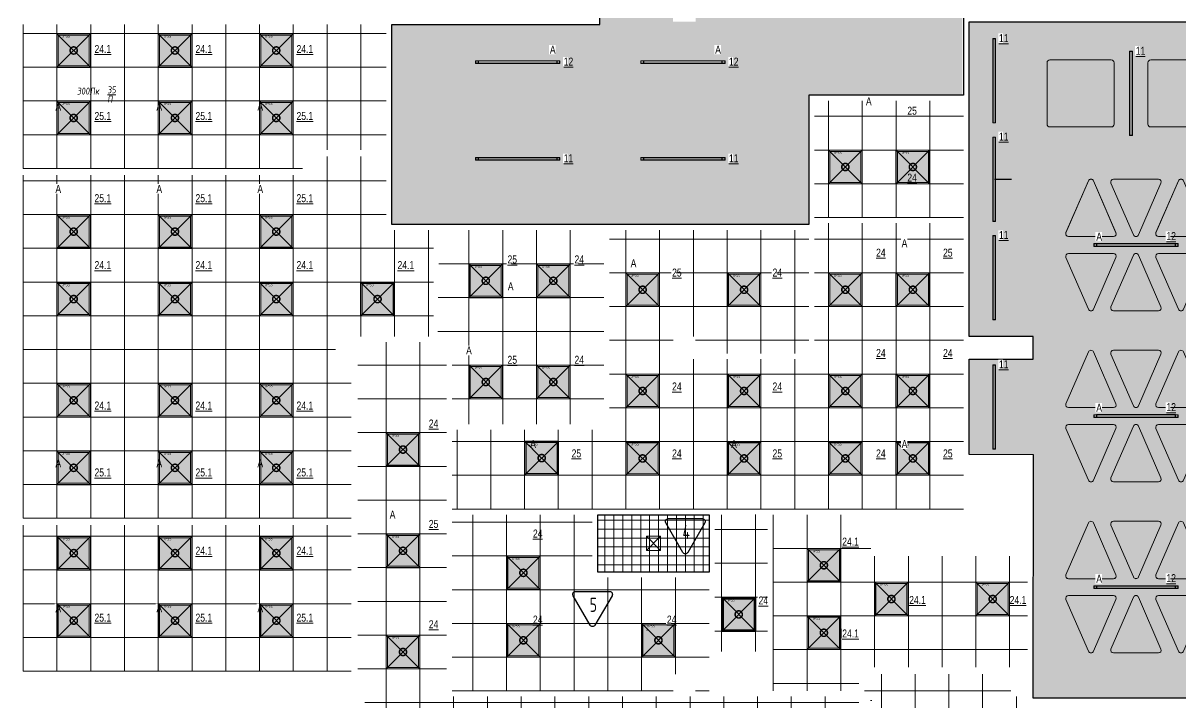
# Model space of a CAD drawing. Header units: millimetres. Extents: x -547274 to 397870, y -45599 to 141350.
# Drawn here: x -217984 to -197412, y 106288 to 118376 of the extents above; entities that cross this region are included whole.
import ezdxf

# ---------------------------------------------------------------- set-up
doc = ezdxf.new("R2010")
doc.units = ezdxf.units.MM
for name, color, linetype, lineweight in [('_ЭОМ_ОБЩ_Освещение_текст', 250, 'Continuous', 18), ('_ЭОМ_ОБЩ_Освещение_текст тип светильника', 172, 'Continuous', 50), ('_ЭОМ_светильник А', 1, 'Continuous', 35), ('_ЭОМ_светильник Р', 4, 'Continuous', 35), ('АР_Полы_Штриховка', 252, 'Continuous', 0), ('АР_Потолки_Штриховка', 252, 'Continuous', 0), ('ТХ_пищеблок', 30, 'Continuous', 20)]:
    doc.layers.add(name, color=color, linetype=linetype, lineweight=lineweight)
doc.layers.add('RAL 9010', color=7, linetype='Continuous')
for name, color, linetype, lineweight, true_color in [('АР_Потолок_RAL 095 85 40', 7, 'Continuous', 5, 0xddc87a), ('АР_Потолок_RAL 100 70 20', 7, 'Continuous', 5, 0xb3ac85), ('АР_Потолок_Грильято_белый_50х50', 7, 'Continuous', 5, 0x8e00bd), ('АР_Потолок_Покраска', 7, 'Continuous', 5, 0x007399)]:
    doc.layers.add(name, color=color, linetype=linetype, lineweight=lineweight, true_color=true_color)
doc.styles.add('ISOCPEUR', font='isocpeur.ttf', dxfattribs={"height": 800})
doc.styles.add('ISOCUPER', font='isocpeur.ttf', dxfattribs={"width": 0.85, "oblique": 7})
doc.styles.add('ГОСТ', font='cad.shx', dxfattribs={"width": 0.8})

# ---------------------------------------------------------------- blocks, each defined once
blk = doc.blocks.new('A$Cadefe39d')
at = {"layer": 'АР_Потолки_Штриховка', "ltscale": 100, "true_color": 0xf8f6b0}
h = blk.add_hatch(color=51, dxfattribs=at)
h.dxf.hatch_style = 1
h.paths.add_polyline_path([(0, 0), (550, 0), (550, 550), (0, 550)])
at = {"layer": 'АР_Потолки_Штриховка', "color": 18, "ltscale": 100, "true_color": 0x000000}
for points in [[(575, -25), (-25, -25), (-25, 575), (575, 575)], [(550, 0), (0, 0), (0, 550), (550, 550)]]:
    blk.add_lwpolyline(points, close=True, dxfattribs=at)
blk = doc.blocks.new('RVE-PLS5070-1500-P')
at = {"color": 0, "linetype": 'ByBlock', "lineweight": -2, "ltscale": 40}
for points in [[(750, -25), (-750, -25), (-750, 25), (750, 25)], [(745, -20), (-745, -20), (-745, 20), (745, 20)]]:
    blk.add_lwpolyline(points, close=True, dxfattribs=at)
blk = doc.blocks.new('OPL R 418 HF')
at = {"layer": 'АР_Потолки_Штриховка', "lineweight": 9, "ltscale": 1000, "true_color": 0xf8f6b0, "transparency": 33554636}
h = blk.add_hatch(color=51, dxfattribs=at)
h.dxf.hatch_style = 1
h.paths.add_polyline_path([(-275, 275), (-275, -275), (275, -275), (275, 275)])
at = {"color": 0, "linetype": 'ByBlock', "lineweight": -2, "ltscale": 100}
for p, q in [((-297, 298), (298, 298)), ((-297, 298), (-297, -297)), ((-297, 298), (298, -297)), ((-297, -297), (298, 298)), ((298, 298), (298, -297)), ((298, -297), (-297, -297))]:
    blk.add_line(p, q, dxfattribs=at)
at = {"color": 250, "lineweight": 9, "ltscale": 1000}
for points in [[(-300, 300), (300, 300), (300, -300), (-300, -300)], [(-275, 275), (275, 275), (275, -275), (-275, -275)]]:
    blk.add_lwpolyline(points, close=True, dxfattribs=at)
at = {"color": 0, "linetype": 'ByBlock', "lineweight": -2, "const_width": 27.2}
blk.add_lwpolyline([(-64, 0, 1), (64, 0, 1)], format="xyb", close=True, dxfattribs=at)
at = {"color": 0, "linetype": 'ByBlock', "lineweight": -2, "insert": (-200, 279), "char_height": 50, "attachment_point": 1, "style": 'ISOCUPER'}
blk.add_mtext_dynamic_manual_height_columns('IP55', width=2.44, gutter_width=12.5, heights=[0], dxfattribs=at)
blk = doc.blocks.new('40 НА 40 ГРИЛЬЯТО ДЛЯ 50')
at = {"color": 0, "linetype": 'ByBlock', "lineweight": -2, "ltscale": 100}
for points in [[(125, -125), (-125, -125), (-125, 125), (125, 125), (125, -125)], [(125, 125), (-125, -125)], [(-125, 125), (125, -125)]]:
    blk.add_lwpolyline(points, dxfattribs=at)

msp = doc.modelspace()

# ---------------------------------------------------------------- hatches: boundary and pattern name
at = {"layer": 'RAL 9010', "ltscale": 100, "true_color": 0xe1be89}
h = msp.add_hatch(color=31, dxfattribs=at)
h.dxf.hatch_style = 1
h.paths.add_polyline_path([(-198255.1, 114610.1, 0.6566108), (-198163.4, 114610.1), (-197764.5, 115530.8, 0.5396909), (-197810.4, 115600.7), (-198608.1, 115600.7, 0.5396909), (-198654, 115530.8)])
h = msp.add_hatch(color=31, dxfattribs=at)
h.dxf.hatch_style = 1
h.paths.add_polyline_path([(-197455.1, 113289.3, 0.6566108), (-197363.4, 113289.3), (-196964.5, 114210.1, 0.5396909), (-197010.4, 114279.9), (-197808.1, 114279.9, 0.5396909), (-197854, 114210.1)])
h = msp.add_hatch(color=31, dxfattribs=at)
h.dxf.hatch_style = 1
h.paths.add_polyline_path([(-198963.4, 112529.1, 0.6566108), (-199055.1, 112529.1), (-199454, 111608.3, 0.5396909), (-199408.1, 111538.4), (-198610.4, 111538.4, 0.5396909), (-198564.5, 111608.3)])
h = msp.add_hatch(color=31, dxfattribs=at)
h.dxf.hatch_style = 1
h.paths.add_polyline_path([(-198654, 110287.6, 0.5396909), (-198608.1, 110217.7), (-197810.4, 110217.7, 0.5396909), (-197764.5, 110287.6), (-198163.4, 111208.3, 0.6566108), (-198255.1, 111208.3)])
h = msp.add_hatch(color=31, dxfattribs=at)
h.dxf.hatch_style = 1
h.paths.add_polyline_path([(-197363.4, 109487.6, 0.6566108), (-197455.1, 109487.6), (-197854, 108566.8, 0.5396909), (-197808.1, 108496.9), (-197010.4, 108496.9, 0.5396909), (-196964.5, 108566.8)])
h = msp.add_hatch(color=31, dxfattribs=at)
h.dxf.hatch_style = 1
h.paths.add_polyline_path([(-199408.1, 108196.9, 0.5396909), (-199454, 108127.1), (-199055.1, 107206.3, 0.6566108), (-198963.4, 107206.3), (-198564.5, 108127.1, 0.5396909), (-198610.4, 108196.9)])
at = {"layer": 'АР_Полы_Штриховка', "transparency": 33554610}
h = msp.add_hatch(dxfattribs=at)
h.set_pattern_fill('ANSI37', color=250, scale=189, angle=45)
h.set_pattern_definition([(90, (-201273.4, 114917.85), (-600.08, 0), []), (180, (-201273.4, 114917.85), (-6e-14, -600.08), [])])
h.paths.add_polyline_path([(-203923.2, 116994.1), (-201273.9, 116994.1), (-201273.4, 114917.8), (-203922.7, 114917.8)])
h = msp.add_hatch(dxfattribs=at)
h.set_pattern_fill('ANSI37', color=250, scale=189, angle=45)
h.set_pattern_definition([(90, (-201273.4, 109734.7), (-600.075, 0), []), (180, (-201273.4, 109734.7), (-6e-14, -600.075), [])])
h.paths.add_polyline_path([(-207562.8, 111141.9), (-207562.8, 114693.8), (-204022.7, 114693.8), (-204022.7, 112500.4), (-206033.9, 112500.7), (-206033.9, 112800.7), (-206433.9, 112800.7), (-206433.9, 112400.7), (-203922.7, 112400.7), (-203922.7, 114817.8), (-201273.4, 114817.8), (-201273.4, 109734.7), (-210361.8, 109734.7), (-210362.3, 111143.1)])
h = msp.add_hatch(dxfattribs=at)
h.set_pattern_fill('ANSI37', color=250, scale=189, angle=45)
h.set_pattern_definition([(90, (-207662.8, 114693.8), (-600.075, 0), []), (180, (-207662.8, 114693.8), (-6e-14, -600.075), [])])
h.paths.add_polyline_path([(-210593.8, 114693.8), (-207662.8, 114693.8), (-207662.8, 111243.1), (-210361.8, 111243.1), (-210361.8, 112800.7), (-210613.8, 112800.7)])
h = msp.add_hatch(dxfattribs=at)
h.set_pattern_fill('ANSI37', color=250, scale=189, angle=45)
h.set_pattern_definition([(90, (-203133.85, 101492.43), (-600.075, 0), []), (180, (-203133.85, 101492.43), (-6e-14, -600.075), [])])
h.paths.add_polyline_path([(-211914, 106850.7), (-212033.9, 106850.7), (-212033.9, 112700.7), (-210461.8, 112700.7), (-210461.8, 106400.7), (-203133.9, 106400.7), (-203133.8, 104807.7), (-208007.7, 104807.7), (-208007.7, 101492.4), (-209462.3, 101492.4), (-209462.4, 104807.7), (-211914, 104807.7)])
h = msp.add_hatch(dxfattribs=at)
h.set_pattern_fill('ANSI37', color=250, scale=189, angle=45)
h.set_pattern_definition([(90, (-205794.8, 106500.7), (-600.075, 0), []), (180, (-205794.8, 106500.7), (-6e-14, -600.075), [])])
h.paths.add_polyline_path([(-210361.8, 109634.7), (-207869.9, 109634.7), (-207869.9, 108514.8), (-205794.8, 108514.8), (-205794.8, 106500.7), (-206033.9, 106500.7), (-206033.9, 106800.7), (-206433.9, 106800.7), (-206433.9, 106500.7), (-210361.9, 106500.7)])
h = msp.add_hatch(dxfattribs=at)
h.set_pattern_fill('ANSI37', color=250, scale=190, angle=45)
h.set_pattern_definition([(90, (134.4, 185.57), (-603.25, 0), []), (180, (134.4, 185.57), (-6e-14, -603.25), [])])
h.paths.add_polyline_path([(-204754.8, 109635.4), (-205694.8, 109634.1), (-205694.8, 107200.7), (-204754.8, 107202)])
h = msp.add_hatch(dxfattribs=at)
h.set_pattern_fill('ANSI37', color=250, scale=189, angle=45)
h.set_pattern_definition([(90, (-204654.8, 109634.7), (-600.075, 0), []), (180, (-204654.8, 109634.7), (-6e-14, -600.075), [])])
h.paths.add_polyline_path([(-204654.8, 109634.7), (-202922.4, 109634.7), (-202922.4, 108895.3), (-200133.9, 108895.3), (-200133.9, 106920.6), (-203133.9, 106920.6), (-203133.9, 106500.7), (-204654.8, 106500.7)])
h = msp.add_hatch(dxfattribs=at)
h.set_pattern_fill('ANSI37', color=250, scale=189, angle=45)
h.set_pattern_definition([(90, (-205134.4, 100500.7), (-600.075, 0), []), (180, (-205134.4, 100500.7), (-6e-14, -600.075), [])])
h.paths.add_polyline_path([(-203033.9, 104707.7), (-203033.9, 106800.7), (-200433.9, 106800.7), (-200433.9, 106400.7), (-200153.9, 106400.7), (-200153.9, 100800.7), (-200433.9, 100800.7), (-200433.9, 100500.7), (-205134.4, 100500.7), (-205134.4, 103707.7), (-204434.4, 103707.7), (-204434.4, 104707.7)])
at = {"layer": 'АР_Потолки_Штриховка', "transparency": 33554610}
h = msp.add_hatch(dxfattribs=at)
h.set_pattern_fill('ANSI37', color=250, scale=189, angle=45)
h.set_pattern_definition([(90, (-217983.9, 115791.9), (-600.075, 0), []), (180, (-217983.9, 115791.9), (-6e-14, -600.075), [])])
h.paths.add_polyline_path([(-217983.9, 118350.7), (-211535.4, 118350.7), (-211535.3, 116122.3), (-213020.8, 116122.3), (-213020.8, 115792), (-217983.9, 115791.9)])
at = {"layer": 'АР_Потолки_Штриховка', "ltscale": 100, "true_color": 0xf8f6b0}
h = msp.add_hatch(color=51, dxfattribs=at)
h.dxf.hatch_style = 1
h.paths.add_polyline_path([(-200748.3, 118095.7), (-200748.3, 116605.7), (-200708.3, 116605.7), (-200708.3, 118095.7)])
h = msp.add_hatch(color=51, dxfattribs=at)
h.dxf.hatch_style = 1
h.paths.add_polyline_path([(-208502.4, 117662.8), (-209892.4, 117662.8), (-209892.4, 117702.8), (-208502.4, 117702.8)])
h = msp.add_hatch(color=51, dxfattribs=at)
h.dxf.hatch_style = 1
h.paths.add_polyline_path([(-205565.4, 117662.8), (-206955.4, 117662.8), (-206955.4, 117702.8), (-205565.4, 117702.8)])
h = msp.add_hatch(color=51, dxfattribs=at)
h.dxf.hatch_style = 1
h.paths.add_polyline_path([(-198317.2, 117870.7), (-198317.2, 116380.7), (-198277.2, 116380.7), (-198277.2, 117870.7)])
h = msp.add_hatch(color=51, dxfattribs=at)
h.dxf.hatch_style = 1
h.paths.add_polyline_path([(-200748.3, 116345.7), (-200748.3, 114855.7), (-200708.3, 114855.7), (-200708.3, 116345.7)])
at = {"layer": 'АР_Потолки_Штриховка', "transparency": 33554610}
h = msp.add_hatch(dxfattribs=at)
h.set_pattern_fill('ANSI37', color=250, scale=189, angle=45)
h.set_pattern_definition([(90, (-217983.94, 109570.6), (-600.075, 0), []), (180, (-217983.94, 109570.6), (-6e-14, -600.075), [])])
h.paths.add_polyline_path([(-217983.9, 115671.9), (-212900.8, 115672), (-212900.8, 116002.3), (-211535.4, 116002.3), (-211535.4, 114693.8), (-210693.8, 114693.8), (-210694.1, 112802.1), (-212433.9, 112800.7), (-212433.9, 112400.7), (-212153.9, 112400.7), (-212153.9, 109570.6), (-217983.9, 109570.6)])
at = {"layer": 'АР_Потолки_Штриховка', "ltscale": 100, "true_color": 0xf8f6b0}
h = msp.add_hatch(color=51, dxfattribs=at)
h.dxf.hatch_style = 1
h.paths.add_polyline_path([(-208502.4, 115943.4), (-209892.4, 115943.4), (-209892.4, 115983.4), (-208502.4, 115983.4)])
h = msp.add_hatch(color=51, dxfattribs=at)
h.dxf.hatch_style = 1
h.paths.add_polyline_path([(-205565.4, 115943.4), (-206955.4, 115943.4), (-206955.4, 115983.4), (-205565.4, 115983.4)])
h = msp.add_hatch(color=51, dxfattribs=at)
h.dxf.hatch_style = 1
h.paths.add_polyline_path([(-200748.3, 114595.7), (-200748.3, 113105.7), (-200708.3, 113105.7), (-200708.3, 114595.7)])
h = msp.add_hatch(color=51, dxfattribs=at)
h.dxf.hatch_style = 1
h.paths.add_polyline_path([(-198904.2, 114449.9), (-197514.2, 114449.9), (-197514.2, 114409.9), (-198904.2, 114409.9)])
h = msp.add_hatch(color=51, dxfattribs=at)
h.dxf.hatch_style = 1
h.paths.add_polyline_path([(-200748.3, 112295.8), (-200748.3, 110805.8), (-200708.3, 110805.8), (-200708.3, 112295.8)])
h = msp.add_hatch(color=51, dxfattribs=at)
h.dxf.hatch_style = 1
h.paths.add_polyline_path([(-198904.2, 111408.4), (-197514.2, 111408.4), (-197514.2, 111368.4), (-198904.2, 111368.4)])
at = {"layer": 'АР_Потолки_Штриховка', "transparency": 33554610}
h = msp.add_hatch(dxfattribs=at)
h.set_pattern_fill('ANSI37', color=250, scale=189, angle=45)
h.set_pattern_definition([(90, (-217983.9, 106850.7), (-600.075, 0), []), (180, (-217983.9, 106850.7), (-6e-14, -600.075), [])])
h.paths.add_polyline_path([(-217983.9, 109450.6), (-212153.9, 109450.6), (-212153.9, 106850.7), (-217983.9, 106850.7)])
at = {"layer": 'АР_Потолки_Штриховка', "ltscale": 100, "true_color": 0xf8f6b0}
h = msp.add_hatch(color=51, dxfattribs=at)
h.dxf.hatch_style = 1
h.paths.add_polyline_path([(-198904.2, 108366.9), (-197514.2, 108366.9), (-197514.2, 108326.9), (-198904.2, 108326.9)])
at = {"layer": 'АР_Потолок_RAL 095 85 40', "transparency": 33554687}
h = msp.add_hatch(color=256, dxfattribs=at)
h.dxf.hatch_style = 1
h.paths.add_polyline_path([(-198597.2, 117671.7, 0.4142136), (-198647.2, 117721.7), (-199739.2, 117721.7, 0.4142136), (-199789.2, 117671.7), (-199789.2, 116579.7, 0.4142136), (-199739.2, 116529.7), (-198647.2, 116529.7, 0.4142136), (-198597.2, 116579.7)])
h = msp.add_hatch(color=256, dxfattribs=at)
h.dxf.hatch_style = 1
h.paths.add_polyline_path([(-198963.4, 115570.6, 0.6566108), (-199055.1, 115570.6), (-199454, 114649.8, 0.5396909), (-199408.1, 114579.9), (-198610.4, 114579.9, 0.5396909), (-198564.5, 114649.8)])
h = msp.add_hatch(color=256, dxfattribs=at)
h.dxf.hatch_style = 1
h.paths.add_polyline_path([(-198654, 113329.1, 0.5396909), (-198608.1, 113259.2), (-197810.4, 113259.2, 0.5396909), (-197764.5, 113329.1), (-198163.4, 114249.8, 0.6566108), (-198255.1, 114249.8)])
h = msp.add_hatch(color=256, dxfattribs=at)
h.dxf.hatch_style = 1
h.paths.add_polyline_path([(-197363.4, 112529.1, 0.6566108), (-197455.1, 112529.1), (-197854, 111608.3, 0.5396909), (-197808.1, 111538.4), (-197010.4, 111538.4, 0.5396909), (-196964.5, 111608.3)])
h = msp.add_hatch(color=256, dxfattribs=at)
h.dxf.hatch_style = 1
h.paths.add_polyline_path([(-199408.1, 111238.4, 0.5396909), (-199454, 111168.6), (-199055.1, 110247.8, 0.6566108), (-198963.4, 110247.8), (-198564.5, 111168.6, 0.5396909), (-198610.4, 111238.4)])
h = msp.add_hatch(color=256, dxfattribs=at)
h.dxf.hatch_style = 1
h.paths.add_polyline_path([(-198255.1, 108527.1, 0.6566108), (-198163.4, 108527.1), (-197764.5, 109447.8, 0.5396909), (-197810.4, 109517.7), (-198608.1, 109517.7, 0.5396909), (-198654, 109447.8)])
h = msp.add_hatch(color=256, dxfattribs=at)
h.dxf.hatch_style = 1
h.paths.add_polyline_path([(-197455.1, 107206.3, 0.6566108), (-197363.4, 107206.3), (-196964.5, 108127.1, 0.5396909), (-197010.4, 108196.9), (-197808.1, 108196.9, 0.5396909), (-197854, 108127.1)])
at = {"layer": 'АР_Потолок_RAL 100 70 20', "transparency": 33554687}
h = msp.add_hatch(color=256, dxfattribs=at)
h.dxf.hatch_style = 1
h.paths.add_polyline_path([(-196855.2, 116529.7, 0.4142136), (-196805.2, 116579.7), (-196805.2, 117671.7, 0.4142136), (-196855.2, 117721.7), (-197947.2, 117721.7, 0.4142136), (-197997.2, 117671.7), (-197997.2, 116579.7, 0.4142136), (-197947.2, 116529.7)])
h = msp.add_hatch(color=256, dxfattribs=at)
h.dxf.hatch_style = 1
h.paths.add_polyline_path([(-197363.4, 115570.6, 0.6566108), (-197455.1, 115570.6), (-197854, 114649.8, 0.5396909), (-197808.1, 114579.9), (-197010.4, 114579.9, 0.5396909), (-196964.5, 114649.8)])
h = msp.add_hatch(color=256, dxfattribs=at)
h.dxf.hatch_style = 1
h.paths.add_polyline_path([(-199408.1, 114279.9, 0.5396909), (-199454, 114210.1), (-199055.1, 113289.3, 0.6566108), (-198963.4, 113289.3), (-198564.5, 114210.1, 0.5396909), (-198610.4, 114279.9)])
h = msp.add_hatch(color=256, dxfattribs=at)
h.dxf.hatch_style = 1
h.paths.add_polyline_path([(-198255.1, 111568.6, 0.6566108), (-198163.4, 111568.6), (-197764.5, 112489.3, 0.5396909), (-197810.4, 112559.2), (-198608.1, 112559.2, 0.5396909), (-198654, 112489.3)])
h = msp.add_hatch(color=256, dxfattribs=at)
h.dxf.hatch_style = 1
h.paths.add_polyline_path([(-197455.1, 110247.8, 0.6566108), (-197363.4, 110247.8), (-196964.5, 111168.6, 0.5396909), (-197010.4, 111238.4), (-197808.1, 111238.4, 0.5396909), (-197854, 111168.6)])
h = msp.add_hatch(color=256, dxfattribs=at)
h.dxf.hatch_style = 1
h.paths.add_polyline_path([(-198963.4, 109487.6, 0.6566108), (-199055.1, 109487.6), (-199454, 108566.8, 0.5396909), (-199408.1, 108496.9), (-198610.4, 108496.9, 0.5396909), (-198564.5, 108566.8)])
h = msp.add_hatch(color=256, dxfattribs=at)
h.dxf.hatch_style = 1
h.paths.add_polyline_path([(-198654, 107246.1, 0.5396909), (-198608.1, 107176.2), (-197810.4, 107176.2, 0.5396909), (-197764.5, 107246.1), (-198163.4, 108166.8, 0.6566108), (-198255.1, 108166.8)])
at = {"layer": 'АР_Потолок_Грильято_белый_50х50', "transparency": 33554687}
h = msp.add_hatch(dxfattribs=at)
h.set_pattern_fill('ANSI37', color=256, scale=50, angle=45)
h.paths.add_polyline_path([(-205794.8, 109634.7), (-207769.9, 109634.7), (-207769.9, 108614.7), (-205794.8, 108614.7)])
at = {"layer": 'АР_Потолок_Покраска'}
h = msp.add_hatch(dxfattribs=at)
h.set_pattern_fill('CROSS', color=256, scale=25)
h.set_pattern_definition([(0, (-432611.07, 92549.41), (158.75, 158.75), [79.375, -238.125]), (90, (-432571.38, 92509.72), (-158.75, 158.75), [79.375, -238.125])])
h.paths.add_polyline_path([(-206433.9, 124400.7), (-206433.9, 124800.7), (-206033.9, 124800.7), (-206033.9, 124400.7)], flags=16)
h.paths.add_polyline_path([(-200433.9, 124400.7), (-200433.9, 124800.7), (-200033.9, 124800.7), (-200033.9, 124400.7)], flags=16)
h.paths.add_polyline_path([(-206433.9, 118400.7), (-206433.9, 118800.7), (-206033.9, 118800.7), (-206033.9, 118400.7)], flags=16)
edge = h.paths.add_edge_path()
edge.add_line((-205983.9, 129950.7), (-197483.9, 129950.7))
edge.add_line((-197483.9, 129950.7), (-197483.2, 118520.7))
edge.add_line((-197483.2, 118520.7), (-200033.9, 118520.7))
edge.add_line((-200033.9, 118520.7), (-200033.9, 118800.7))
edge.add_line((-200033.9, 118800.7), (-200433.9, 118800.7))
edge.add_line((-200433.9, 118800.7), (-200433.9, 118520.7))
edge.add_line((-200433.9, 118520.7), (-201293.4, 118520.6))
edge.add_line((-201293.4, 118520.6), (-201293.3, 117094.4))
edge.add_line((-201293.3, 117094.4), (-204022.7, 117094.3))
edge.add_line((-204022.7, 117094.3), (-204022.7, 114793.8))
edge.add_line((-204022.7, 114793.8), (-211435.4, 114793.8))
edge.add_line((-211435.4, 114793.8), (-211435.4, 118350.7))
edge.add_line((-211435.4, 118350.7), (-207733.9, 118350.7))
edge.add_line((-207733.9, 118350.7), (-207733.9, 119550.6))
edge.add_line((-207733.9, 119550.6), (-214119.9, 119550.6))
edge.add_arc((-206022.7, 118388.8), 8180.1, 93.30267, 171.83435, ccw=False)
edge.add_line((-206493.9, 126555.3), (-206493.9, 126660.7))
edge.add_line((-206493.9, 126660.7), (-205983.9, 126660.7))
edge.add_line((-205983.9, 126660.7), (-205983.9, 129950.7))
h = msp.add_hatch(dxfattribs=at)
h.set_pattern_fill('CROSS', color=256, scale=25)
h.set_pattern_definition([(0, (238596.78, 31501.12), (158.75, 158.75), [79.375, -238.125]), (90, (238636.46, 31461.44), (-158.75, 158.75), [79.375, -238.125])])
h.paths.add_polyline_path([(-194033.9, 112400.7), (-194433.9, 112400.7), (-194433.9, 112800.7), (-194033.9, 112800.7)], flags=16)
edge = h.paths.add_edge_path()
edge.add_line((-200033.9, 112800.7), (-201173.8, 112800.7))
edge.add_line((-201173.8, 112800.7), (-201173.6, 118400.7))
edge.add_line((-201173.6, 118400.7), (-187933.9, 118400.7))
edge.add_line((-187933.9, 118400.7), (-187933.9, 126001))
edge.add_line((-187933.9, 126001), (-194333.9, 126000.9))
edge.add_line((-194333.9, 126000.9), (-194333.9, 127200))
edge.add_line((-194333.9, 127200), (-190278.9, 127200))
edge.add_line((-190278.9, 127200), (-190278.9, 127350.7))
edge.add_line((-190278.9, 127350.7), (-185384.4, 127350.7))
edge.add_line((-185384.4, 127350.7), (-185384.4, 118400.7))
edge.add_line((-185384.4, 118400.7), (-182133.9, 118400.7))
edge.add_line((-182133.9, 118400.7), (-182133.9, 115850.7))
edge.add_line((-182133.9, 115850.7), (-187998.9, 115850.7))
edge.add_line((-187998.9, 115850.7), (-187998.9, 114910.7))
edge.add_arc((-197124, 115502.6), 9144.3, 272.82064, 356.28873, ccw=False)
edge.add_line((-196674, 106369.4), (-200033.9, 106369.4))
edge.add_line((-200033.9, 106369.4), (-200032.3, 110700.9))
edge.add_line((-200032.3, 110700.9), (-201173.4, 110702.5))
edge.add_line((-201173.4, 110702.5), (-201173.4, 112400.7))
edge.add_line((-201173.4, 112400.7), (-200033.1, 112400.7))
edge.add_line((-200033.1, 112400.7), (-200033.9, 112800.7))

# ---------------------------------------------------------------- linework, layer by layer
for points in [[(-205983.9, 129950.7), (-197483.9, 129950.7), (-197483.2, 118520.7), (-200033.9, 118520.7), (-200033.9, 118800.7), (-200433.9, 118800.7), (-200433.9, 118520.7), (-201273.4, 118520.7), (-201273.3, 117094.3), (-204022.7, 117094.1), (-204022.7, 114793.8), (-211435.4, 114793.8), (-211435.4, 118350.7), (-207733.9, 118350.7), (-207733.9, 119550.6), (-214119.9, 119550.6, -0.3569058), (-206493.9, 126555.3), (-206493.9, 126660.7), (-205983.9, 126660.7)], [(-200033.9, 112800.7), (-201173.8, 112800.7), (-201173.6, 118400.7), (-187933.9, 118400.7), (-187933.9, 126001), (-194333.9, 126000.9), (-194333.9, 127350.7), (-185384.4, 127350.7), (-185384.4, 118400.7), (-182133.9, 118400.7), (-182133.9, 115850.7), (-187998.9, 115850.7), (-187998.9, 114910.7, -0.3812035), (-196674, 106369.4), (-200033.9, 106369.4), (-200032.3, 110700.9), (-201173.4, 110702.5), (-201173.4, 112400.7), (-200033.1, 112400.7)]]:
    msp.add_lwpolyline(points, format="xyb", close=True)
at = {"ltscale": 1000}
msp.add_lwpolyline([(-200720.5, 115600.7), (-200418.7, 115600.7)], dxfattribs=at)
msp.add_lwpolyline([(-207769.9, 109634.7), (-205794.8, 109634.7), (-205794.8, 108614.8), (-207769.9, 108614.8)], close=True, dxfattribs=at)
for points in [[(-206521, 109564), (-205914.8, 109564, -0.5773495), (-205871.5, 109489), (-206174.6, 108964, -0.5773541), (-206261.2, 108964), (-206564.3, 109489, -0.5773491), (-206521, 109564, -0.0000017)], [(-208168.8, 108268.8), (-207562.6, 108268.8, -0.5773495), (-207519.3, 108193.8), (-207822.4, 107668.8, -0.5773541), (-207909, 107668.8), (-208212.1, 108193.8, -0.5773491), (-208168.8, 108268.8, -0.0000017)]]:
    msp.add_lwpolyline(points, format="xyb")
at = {"layer": 'АР_Потолки_Штриховка', "color": 18, "ltscale": 100, "true_color": 0x000000}
for points in [[(-200753.3, 118100.7), (-200753.3, 116600.7), (-200703.3, 116600.7), (-200703.3, 118100.7)], [(-200748.3, 118095.7), (-200748.3, 116605.7), (-200708.3, 116605.7), (-200708.3, 118095.7)], [(-208497.4, 117657.8), (-209897.4, 117657.8), (-209897.4, 117707.8), (-208497.4, 117707.8)], [(-208502.4, 117662.8), (-209892.4, 117662.8), (-209892.4, 117702.8), (-208502.4, 117702.8)], [(-205560.4, 117657.8), (-206960.4, 117657.8), (-206960.4, 117707.8), (-205560.4, 117707.8)], [(-205565.4, 117662.8), (-206955.4, 117662.8), (-206955.4, 117702.8), (-205565.4, 117702.8)], [(-198322.2, 117875.7), (-198322.2, 116375.7), (-198272.2, 116375.7), (-198272.2, 117875.7)], [(-198317.2, 117870.7), (-198317.2, 116380.7), (-198277.2, 116380.7), (-198277.2, 117870.7)], [(-200753.3, 116350.7), (-200753.3, 114850.7), (-200703.3, 114850.7), (-200703.3, 116350.7)], [(-200748.3, 116345.7), (-200748.3, 114855.7), (-200708.3, 114855.7), (-200708.3, 116345.7)], [(-208497.4, 115938.4), (-209897.4, 115938.4), (-209897.4, 115988.4), (-208497.4, 115988.4)], [(-208502.4, 115943.4), (-209892.4, 115943.4), (-209892.4, 115983.4), (-208502.4, 115983.4)], [(-205560.4, 115938.4), (-206960.4, 115938.4), (-206960.4, 115988.4), (-205560.4, 115988.4)], [(-205565.4, 115943.4), (-206955.4, 115943.4), (-206955.4, 115983.4), (-205565.4, 115983.4)], [(-200753.3, 114600.7), (-200753.3, 113100.7), (-200703.3, 113100.7), (-200703.3, 114600.7)], [(-200748.3, 114595.7), (-200748.3, 113105.7), (-200708.3, 113105.7), (-200708.3, 114595.7)], [(-198909.2, 114454.9), (-197509.2, 114454.9), (-197509.2, 114404.9), (-198909.2, 114404.9)], [(-198904.2, 114449.9), (-197514.2, 114449.9), (-197514.2, 114409.9), (-198904.2, 114409.9)], [(-200753.3, 112300.8), (-200753.3, 110800.8), (-200703.3, 110800.8), (-200703.3, 112300.8)], [(-200748.3, 112295.8), (-200748.3, 110805.8), (-200708.3, 110805.8), (-200708.3, 112295.8)], [(-198909.2, 111413.4), (-197509.2, 111413.4), (-197509.2, 111363.4), (-198909.2, 111363.4)], [(-198904.2, 111408.4), (-197514.2, 111408.4), (-197514.2, 111368.4), (-198904.2, 111368.4)], [(-198909.2, 108371.9), (-197509.2, 108371.9), (-197509.2, 108321.9), (-198909.2, 108321.9)], [(-198904.2, 108366.9), (-197514.2, 108366.9), (-197514.2, 108326.9), (-198904.2, 108326.9)]]:
    msp.add_lwpolyline(points, close=True, dxfattribs=at)
at = {"layer": 'АР_Потолки_Штриховка', "color": 18, "lineweight": 18, "ltscale": 100, "true_color": 0x000000}
for points in [[(-200753.3, 118100.7), (-200753.3, 116600.7), (-200703.3, 116600.7), (-200703.3, 118100.7)], [(-200748.3, 118095.7), (-200748.3, 116605.7), (-200708.3, 116605.7), (-200708.3, 118095.7)], [(-208497.4, 117657.8), (-209897.4, 117657.8), (-209897.4, 117707.8), (-208497.4, 117707.8)], [(-208502.4, 117662.8), (-209892.4, 117662.8), (-209892.4, 117702.8), (-208502.4, 117702.8)], [(-205560.4, 117657.8), (-206960.4, 117657.8), (-206960.4, 117707.8), (-205560.4, 117707.8)], [(-205565.4, 117662.8), (-206955.4, 117662.8), (-206955.4, 117702.8), (-205565.4, 117702.8)], [(-198322.2, 117875.7), (-198322.2, 116375.7), (-198272.2, 116375.7), (-198272.2, 117875.7)], [(-198317.2, 117870.7), (-198317.2, 116380.7), (-198277.2, 116380.7), (-198277.2, 117870.7)], [(-200753.3, 116350.7), (-200753.3, 114850.7), (-200703.3, 114850.7), (-200703.3, 116350.7)], [(-200748.3, 116345.7), (-200748.3, 114855.7), (-200708.3, 114855.7), (-200708.3, 116345.7)], [(-208497.4, 115938.4), (-209897.4, 115938.4), (-209897.4, 115988.4), (-208497.4, 115988.4)], [(-208502.4, 115943.4), (-209892.4, 115943.4), (-209892.4, 115983.4), (-208502.4, 115983.4)], [(-205560.4, 115938.4), (-206960.4, 115938.4), (-206960.4, 115988.4), (-205560.4, 115988.4)], [(-205565.4, 115943.4), (-206955.4, 115943.4), (-206955.4, 115983.4), (-205565.4, 115983.4)], [(-200753.3, 114600.7), (-200753.3, 113100.7), (-200703.3, 113100.7), (-200703.3, 114600.7)], [(-200748.3, 114595.7), (-200748.3, 113105.7), (-200708.3, 113105.7), (-200708.3, 114595.7)], [(-198909.2, 114454.4), (-197509.2, 114454.4), (-197509.2, 114404.4), (-198909.2, 114404.4)], [(-198904.2, 114449.4), (-197514.2, 114449.4), (-197514.2, 114409.4), (-198904.2, 114409.4)], [(-200753.3, 112300.8), (-200753.3, 110800.8), (-200703.3, 110800.8), (-200703.3, 112300.8)], [(-200748.3, 112295.8), (-200748.3, 110805.8), (-200708.3, 110805.8), (-200708.3, 112295.8)], [(-198909.2, 111412.9), (-197509.2, 111412.9), (-197509.2, 111362.9), (-198909.2, 111362.9)], [(-198904.2, 111407.9), (-197514.2, 111407.9), (-197514.2, 111367.9), (-198904.2, 111367.9)], [(-198909.2, 108371.4), (-197509.2, 108371.4), (-197509.2, 108321.4), (-198909.2, 108321.4)], [(-198904.2, 108366.4), (-197514.2, 108366.4), (-197514.2, 108326.4), (-198904.2, 108326.4)]]:
    msp.add_lwpolyline(points, close=True, dxfattribs=at)
at = {"layer": 'АР_Потолки_Штриховка', "color": 18, "ltscale": 100, "true_color": 0x000000}
for points in [[(-199789.2, 116579.7), (-199789.2, 117671.7, -0.4142136), (-199739.2, 117721.7), (-198647.2, 117721.7, -0.4142136), (-198597.2, 117671.7), (-198597.2, 116579.7, -0.4142136), (-198647.2, 116529.7), (-199739.2, 116529.7, -0.4142136)], [(-197947.2, 117721.7), (-196855.2, 117721.7, -0.4142136), (-196805.2, 117671.7), (-196805.2, 116579.7, -0.4142136), (-196855.2, 116529.7), (-197947.2, 116529.7, -0.4142136), (-197997.2, 116579.7), (-197997.2, 117671.7, -0.4142136)]]:
    msp.add_lwpolyline(points, format="xyb", close=True, dxfattribs=at)
at = {"layer": 'АР_Потолки_Штриховка', "color": 18, "lineweight": 18, "ltscale": 100, "true_color": 0x000000}
for points in [[(-199789.2, 116579.7), (-199789.2, 117671.7, -0.4142136), (-199739.2, 117721.7), (-198647.2, 117721.7, -0.4142136), (-198597.2, 117671.7), (-198597.2, 116579.7, -0.4142136), (-198647.2, 116529.7), (-199739.2, 116529.7, -0.4142136)], [(-197947.2, 117721.7), (-196855.2, 117721.7, -0.4142136), (-196805.2, 117671.7), (-196805.2, 116579.7, -0.4142136), (-196855.2, 116529.7), (-197947.2, 116529.7, -0.4142136), (-197997.2, 116579.7), (-197997.2, 117671.7, -0.4142136)]]:
    msp.add_lwpolyline(points, format="xyb", close=True, dxfattribs=at)
at = {"layer": 'АР_Потолки_Штриховка', "color": 18, "ltscale": 100, "true_color": 0x000000}
for points in [[(-198564.5, 114649.8, -0.5396909), (-198610.4, 114579.9), (-199408.1, 114579.9, -0.5396909), (-199454, 114649.8), (-199055.1, 115570.6, -0.6566108), (-198963.4, 115570.6), (-198564.5, 114649.8)], [(-197764.5, 115530.8, 0.5396909), (-197810.4, 115600.7), (-198608.1, 115600.7, 0.5396909), (-198654, 115530.8), (-198255.1, 114610.1, 0.6566108), (-198163.4, 114610.1), (-197764.5, 115530.8)], [(-196964.5, 114649.8, -0.5396909), (-197010.4, 114579.9), (-197808.1, 114579.9, -0.5396909), (-197854, 114649.8), (-197455.1, 115570.6, -0.6566108), (-197363.4, 115570.6), (-196964.5, 114649.8)], [(-198564.5, 114210.1, 0.5396909), (-198610.4, 114279.9), (-199408.1, 114279.9, 0.5396909), (-199454, 114210.1), (-199055.1, 113289.3, 0.6566108), (-198963.4, 113289.3), (-198564.5, 114210.1)], [(-197764.5, 113329.1, -0.5396909), (-197810.4, 113259.2), (-198608.1, 113259.2, -0.5396909), (-198654, 113329.1), (-198255.1, 114249.8, -0.6566108), (-198163.4, 114249.8), (-197764.5, 113329.1)], [(-196964.5, 114210.1, 0.5396909), (-197010.4, 114279.9), (-197808.1, 114279.9, 0.5396909), (-197854, 114210.1), (-197455.1, 113289.3, 0.6566108), (-197363.4, 113289.3), (-196964.5, 114210.1)], [(-198564.5, 111608.3, -0.5396909), (-198610.4, 111538.4), (-199408.1, 111538.4, -0.5396909), (-199454, 111608.3), (-199055.1, 112529.1, -0.6566108), (-198963.4, 112529.1), (-198564.5, 111608.3)], [(-197764.5, 112489.3, 0.5396909), (-197810.4, 112559.2), (-198608.1, 112559.2, 0.5396909), (-198654, 112489.3), (-198255.1, 111568.6, 0.6566108), (-198163.4, 111568.6), (-197764.5, 112489.3)], [(-196964.5, 111608.3, -0.5396909), (-197010.4, 111538.4), (-197808.1, 111538.4, -0.5396909), (-197854, 111608.3), (-197455.1, 112529.1, -0.6566108), (-197363.4, 112529.1), (-196964.5, 111608.3)], [(-198564.5, 111168.6, 0.5396909), (-198610.4, 111238.4), (-199408.1, 111238.4, 0.5396909), (-199454, 111168.6), (-199055.1, 110247.8, 0.6566108), (-198963.4, 110247.8), (-198564.5, 111168.6)], [(-197764.5, 110287.6, -0.5396909), (-197810.4, 110217.7), (-198608.1, 110217.7, -0.5396909), (-198654, 110287.6), (-198255.1, 111208.3, -0.6566108), (-198163.4, 111208.3), (-197764.5, 110287.6)], [(-196964.5, 111168.6, 0.5396909), (-197010.4, 111238.4), (-197808.1, 111238.4, 0.5396909), (-197854, 111168.6), (-197455.1, 110247.8, 0.6566108), (-197363.4, 110247.8), (-196964.5, 111168.6)], [(-198564.5, 108566.8, -0.5396909), (-198610.4, 108496.9), (-199408.1, 108496.9, -0.5396909), (-199454, 108566.8), (-199055.1, 109487.6, -0.6566108), (-198963.4, 109487.6), (-198564.5, 108566.8)], [(-197764.5, 109447.8, 0.5396909), (-197810.4, 109517.7), (-198608.1, 109517.7, 0.5396909), (-198654, 109447.8), (-198255.1, 108527.1, 0.6566108), (-198163.4, 108527.1), (-197764.5, 109447.8)], [(-196964.5, 108566.8, -0.5396909), (-197010.4, 108496.9), (-197808.1, 108496.9, -0.5396909), (-197854, 108566.8), (-197455.1, 109487.6, -0.6566108), (-197363.4, 109487.6), (-196964.5, 108566.8)], [(-198564.5, 108127.1, 0.5396909), (-198610.4, 108196.9), (-199408.1, 108196.9, 0.5396909), (-199454, 108127.1), (-199055.1, 107206.3, 0.6566108), (-198963.4, 107206.3), (-198564.5, 108127.1)], [(-197764.5, 107246.1, -0.5396909), (-197810.4, 107176.2), (-198608.1, 107176.2, -0.5396909), (-198654, 107246.1), (-198255.1, 108166.8, -0.6566108), (-198163.4, 108166.8), (-197764.5, 107246.1)], [(-196964.5, 108127.1, 0.5396909), (-197010.4, 108196.9), (-197808.1, 108196.9, 0.5396909), (-197854, 108127.1), (-197455.1, 107206.3, 0.6566108), (-197363.4, 107206.3), (-196964.5, 108127.1)]]:
    msp.add_lwpolyline(points, format="xyb", dxfattribs=at)
at = {"layer": 'АР_Потолки_Штриховка', "color": 18, "lineweight": 18, "ltscale": 100, "true_color": 0x000000}
for points in [[(-198564.5, 114649.3, -0.5396909), (-198610.4, 114579.4), (-199408.1, 114579.4, -0.5396909), (-199454, 114649.3), (-199055.1, 115570.1, -0.6566108), (-198963.4, 115570.1), (-198564.5, 114649.3)], [(-197764.5, 115530.3, 0.5396909), (-197810.4, 115600.2), (-198608.1, 115600.2, 0.5396909), (-198654, 115530.3), (-198255.1, 114609.6, 0.6566108), (-198163.4, 114609.6), (-197764.5, 115530.3)], [(-196964.5, 114649.3, -0.5396909), (-197010.4, 114579.4), (-197808.1, 114579.4, -0.5396909), (-197854, 114649.3), (-197455.1, 115570.1, -0.6566108), (-197363.4, 115570.1), (-196964.5, 114649.3)], [(-198564.5, 114209.6, 0.5396909), (-198610.4, 114279.4), (-199408.1, 114279.4, 0.5396909), (-199454, 114209.6), (-199055.1, 113288.8, 0.6566108), (-198963.4, 113288.8), (-198564.5, 114209.6)], [(-197764.5, 113328.6, -0.5396909), (-197810.4, 113258.7), (-198608.1, 113258.7, -0.5396909), (-198654, 113328.6), (-198255.1, 114249.3, -0.6566108), (-198163.4, 114249.3), (-197764.5, 113328.6)], [(-196964.5, 114209.6, 0.5396909), (-197010.4, 114279.4), (-197808.1, 114279.4, 0.5396909), (-197854, 114209.6), (-197455.1, 113288.8, 0.6566108), (-197363.4, 113288.8), (-196964.5, 114209.6)], [(-198564.5, 111607.8, -0.5396909), (-198610.4, 111537.9), (-199408.1, 111537.9, -0.5396909), (-199454, 111607.8), (-199055.1, 112528.6, -0.6566108), (-198963.4, 112528.6), (-198564.5, 111607.8)], [(-197764.5, 112488.8, 0.5396909), (-197810.4, 112558.7), (-198608.1, 112558.7, 0.5396909), (-198654, 112488.8), (-198255.1, 111568.1, 0.6566108), (-198163.4, 111568.1), (-197764.5, 112488.8)], [(-196964.5, 111607.8, -0.5396909), (-197010.4, 111537.9), (-197808.1, 111537.9, -0.5396909), (-197854, 111607.8), (-197455.1, 112528.6, -0.6566108), (-197363.4, 112528.6), (-196964.5, 111607.8)], [(-198564.5, 111168.1, 0.5396909), (-198610.4, 111237.9), (-199408.1, 111237.9, 0.5396909), (-199454, 111168.1), (-199055.1, 110247.3, 0.6566108), (-198963.4, 110247.3), (-198564.5, 111168.1)], [(-197764.5, 110287.1, -0.5396909), (-197810.4, 110217.2), (-198608.1, 110217.2, -0.5396909), (-198654, 110287.1), (-198255.1, 111207.8, -0.6566108), (-198163.4, 111207.8), (-197764.5, 110287.1)], [(-196964.5, 111168.1, 0.5396909), (-197010.4, 111237.9), (-197808.1, 111237.9, 0.5396909), (-197854, 111168.1), (-197455.1, 110247.3, 0.6566108), (-197363.4, 110247.3), (-196964.5, 111168.1)], [(-198564.5, 108566.3, -0.5396909), (-198610.4, 108496.4), (-199408.1, 108496.4, -0.5396909), (-199454, 108566.3), (-199055.1, 109487.1, -0.6566108), (-198963.4, 109487.1), (-198564.5, 108566.3)], [(-197764.5, 109447.3, 0.5396909), (-197810.4, 109517.2), (-198608.1, 109517.2, 0.5396909), (-198654, 109447.3), (-198255.1, 108526.6, 0.6566108), (-198163.4, 108526.6), (-197764.5, 109447.3)], [(-196964.5, 108566.3, -0.5396909), (-197010.4, 108496.4), (-197808.1, 108496.4, -0.5396909), (-197854, 108566.3), (-197455.1, 109487.1, -0.6566108), (-197363.4, 109487.1), (-196964.5, 108566.3)], [(-198564.5, 108126.6, 0.5396909), (-198610.4, 108196.4), (-199408.1, 108196.4, 0.5396909), (-199454, 108126.6), (-199055.1, 107205.8, 0.6566108), (-198963.4, 107205.8), (-198564.5, 108126.6)], [(-197764.5, 107245.6, -0.5396909), (-197810.4, 107175.7), (-198608.1, 107175.7, -0.5396909), (-198654, 107245.6), (-198255.1, 108166.3, -0.6566108), (-198163.4, 108166.3), (-197764.5, 107245.6)], [(-196964.5, 108126.6, 0.5396909), (-197010.4, 108196.4), (-197808.1, 108196.4, 0.5396909), (-197854, 108126.6), (-197455.1, 107205.8, 0.6566108), (-197363.4, 107205.8), (-196964.5, 108126.6)]]:
    msp.add_lwpolyline(points, format="xyb", dxfattribs=at)
at = {"layer": 'ТХ_пищеблок', "color": 18, "lineweight": 18, "true_color": 0x000000}
msp.add_line((-202924.7, 106327.5), (-202902.7, 106327.5), dxfattribs=at)
msp.add_arc((-206884.1, 107574.4), 15.1, 0, 180, dxfattribs=at)

# ---------------------------------------------------------------- block references
at = {"color": 1, "lineweight": 30}
msp.add_blockref('A$Cadefe39d', (-205540.7, 107583.9), dxfattribs=at)
at = {"layer": '_ЭОМ_светильник А', "color": 18, "lineweight": 18, "ltscale": 100, "true_color": 0x000000}
for name, p in [('OPL R 418 HF', (-203373.4, 115817.8)), ('OPL R 418 HF', (-217086.4, 114668.1)), ('OPL R 418 HF', (-215286.4, 114668.1)), ('OPL R 418 HF', (-213486.4, 114668.1)), ('OPL R 418 HF', (-208562.8, 113793.8)), ('OPL R 418 HF', (-217086.4, 113468.1)), ('OPL R 418 HF', (-215286.4, 113468.1)), ('OPL R 418 HF', (-213486.4, 113468.1)), ('OPL R 418 HF', (-211686.4, 113468.1)), ('OPL R 418 HF', (-205173.4, 113634.7)), ('OPL R 418 HF', (-203373.4, 113634.7)), ('OPL R 418 HF', (-202173.4, 113634.7)), ('OPL R 418 HF', (-206975.7, 111834.7)), ('OPL R 418 HF', (-205173.4, 111834.7)), ('OPL R 418 HF', (-203373.4, 111834.7)), ('OPL R 418 HF', (-202173.4, 111834.7)), ('OPL R 418 HF', (-211233.9, 110792.4)), ('OPL R 418 HF', (-206975.7, 110634.7)), ('OPL R 418 HF', (-203373.4, 110634.7)), ('OPL R 418 HF', (-202173.4, 110634.7)), ('OPL R 418 HF', (-217083.9, 108950.7)), ('OPL R 418 HF', (-211233.9, 108992.4)), ('40 НА 40 ГРИЛЬЯТО ДЛЯ 50', (-206782.8, 109125)), ('OPL R 418 HF', (-211233.9, 107192.4))]:
    msp.add_blockref(name, p, dxfattribs=at)
at = {"layer": '_ЭОМ_светильник Р', "color": 18, "lineweight": 18, "ltscale": 100, "true_color": 0x000000, "rotation": 89.99999999999997}
for p in [(-200728.3, 117350.7), (-198297.2, 117125.7), (-200728.3, 115600.7), (-200728.3, 113850.7), (-200728.3, 111550.8)]:
    msp.add_blockref('RVE-PLS5070-1500-P', p, dxfattribs=at)
at = {"layer": '_ЭОМ_светильник Р', "color": 18, "lineweight": 18, "ltscale": 100, "true_color": 0x000000}
for p in [(-203754.8, 108734.7), (-209094.8, 108600.7), (-205268.2, 107861.4), (-206694.8, 107400.7)]:
    msp.add_blockref('OPL R 418 HF', p, dxfattribs=at)

# ---------------------------------------------------------------- texts
at = {"char_height": 250, "width": 294.334, "attachment_point": 1, "style": 'ISOCPEUR'}
for s, insert in [('{\\W0.7;4}', (-206267.3, 109451.9)), ('{\\W0.7;5}', (-207915.1, 108156.7))]:
    msp.add_mtext(s, dxfattribs=dict(at, insert=insert))
at = {"layer": '_ЭОМ_ОБЩ_Освещение_текст', "color": 18, "lineweight": 18, "ltscale": 100, "true_color": 0x000000, "style": 'ISOCUPER', "oblique": 7, "width": 0.85}
msp.add_text('300Лк', height=125, dxfattribs=at).set_placement((-217028.9, 117105.7))
at = {"layer": '_ЭОМ_ОБЩ_Освещение_текст', "color": 18, "lineweight": 18, "ltscale": 100, "true_color": 0x000000, "insert": (-216486.3, 117252.2, 0), "char_height": 125, "width": 233.541, "attachment_point": 1, "style": 'ISOCUPER'}
msp.add_mtext('\\pxsm0.8;{\\W0.7;\\L35\\P\\lП}', dxfattribs=at)

# ---------------------------------------------------------------- next in the draw order: texts
at = {"layer": '_ЭОМ_ОБЩ_Освещение_текст тип светильника', "color": 18, "lineweight": 18, "ltscale": 40, "true_color": 0x000000, "char_height": 142.19, "width": 55.872, "attachment_point": 1, "style": 'ГОСТ', "bg_fill": 3, "box_fill_scale": 1.1, "bg_fill_color": 256, "bg_fill_transparency": 0}
for s, insert in [('{\\L11}', (-200643.4, 118179.7)), ('{\\L24.1}', (-216716.3, 117986.3)), ('{\\L24.1}', (-214921.3, 117986.3)), ('{\\L24.1}', (-213126.3, 117986.3)), ('{\\L11}', (-198212.3, 117954.7)), ('{\\L12}', (-208378.4, 117762.2)), ('{\\L12}', (-205441.4, 117762.2)), ('{\\L25}', (-202271.6, 116889.7)), ('{\\L25.1}', (-214921.3, 116796.3)), ('{\\L25.1}', (-213126.3, 116796.3)), ('{\\L11}', (-200643.4, 116429.7)), ('{\\L11}', (-208378.4, 116042.9)), ('{\\L11}', (-205441.4, 116042.9)), ('{\\L24}', (-202271.6, 115699.7)), ('{\\L25.1}', (-216716.3, 115334.2)), ('{\\L25.1}', (-214921.3, 115334.2)), ('{\\L25.1}', (-213126.3, 115334.2)), ('{\\L11}', (-200643.4, 114679.7)), ('{\\L12}', (-197667.4, 114660.1)), ('{\\L25}', (-209376.8, 114245.1)), ('{\\L24}', (-208186.8, 114245.1)), ('{\\L24}', (-202827.2, 114365.6)), ('{\\L25}', (-201637.2, 114365.6)), ('{\\L24.1}', (-216716.3, 114144.2)), ('{\\L24.1}', (-214921.3, 114144.2)), ('{\\L24.1}', (-213126.3, 114144.2)), ('{\\L24.1}', (-211331.3, 114144.2)), ('{\\L25}', (-206452.3, 114011.4)), ('{\\L24}', (-204667.3, 114011.4)), ('{\\L24}', (-202827.2, 112580.6)), ('{\\L24}', (-201637.2, 112580.6)), ('{\\L25}', (-209376.8, 112460.1)), ('{\\L24}', (-208186.8, 112460.1)), ('{\\L11}', (-200643.4, 112379.8)), ('{\\L24}', (-206452.3, 111985.6)), ('{\\L24}', (-204667.3, 111985.6)), ('{\\L24.1}', (-216716.3, 111647.1)), ('{\\L24.1}', (-214921.3, 111647.1)), ('{\\L24.1}', (-213126.3, 111647.1)), ('{\\L12}', (-197667.4, 111618.6)), ('{\\L24}', (-210775.3, 111326.5)), ('{\\L25}', (-208237.3, 110795.6)), ('{\\L24}', (-206452.3, 110795.6)), ('{\\L25}', (-204667.3, 110795.6)), ('{\\L24}', (-202827.2, 110795.6)), ('{\\L25}', (-201637.2, 110795.6)), ('{\\L25.1}', (-214921.3, 110457.1)), ('{\\L25.1}', (-213126.3, 110457.1)), ('{\\L25}', (-210775.3, 109541.5)), ('{\\L24}', (-208924.4, 109370.5)), ('{\\L24.1}', (-203428.9, 109226.3)), ('{\\L24.1}', (-214921.3, 109064.7)), ('{\\L24.1}', (-213126.3, 109064.7)), ('{\\L12}', (-197667.4, 108577.1)), ('{\\L24}', (-204915.7, 108180.5)), ('{\\L24.1}', (-202238.9, 108188.5)), ('{\\L24.1}', (-200453.9, 108188.5)), ('{\\L25.1}', (-214921.3, 107874.7)), ('{\\L25.1}', (-213126.3, 107874.7)), ('{\\L24}', (-208924.4, 107840.3)), ('{\\L24}', (-206544.4, 107840.3)), ('{\\L24}', (-210775.3, 107756.5)), ('{\\L24.1}', (-203428.9, 107593.5))]:
    msp.add_mtext(s, dxfattribs=dict(at, insert=insert))
at = {"layer": '_ЭОМ_светильник А', "color": 18, "lineweight": 18, "ltscale": 100, "true_color": 0x000000, "char_height": 142.2, "width": 86.044, "attachment_point": 1, "style": 'ГОСТ', "bg_fill": 3, "box_fill_scale": 1.1, "bg_fill_color": 256, "bg_fill_transparency": 0}
for insert in [(-208623.2, 117974.7), (-205686.2, 117974.7), (-203007.4, 117055.9), (-217410.9, 116960.6), (-215615.9, 116960.6), (-213820.9, 116960.6), (-217410.9, 115498.5), (-215615.9, 115498.5), (-213820.9, 115498.5), (-198914.1, 114650), (-202373.1, 114531.8), (-207188.1, 114177.6), (-209371, 113765.5), (-210112.7, 112626.3), (-198914.1, 111608.5), (-208973.1, 110961.8), (-205403.1, 110961.8), (-202373.1, 110961.8), (-217410.9, 110621.4), (-215615.9, 110621.4), (-213820.9, 110621.4), (-211469.9, 109705.8), (-198914.1, 108567), (-217410.9, 108039), (-215615.9, 108039), (-213820.9, 108039)]:
    msp.add_mtext('А', dxfattribs=dict(at, insert=insert))

# ---------------------------------------------------------------- next in the draw order: block references
at = {"layer": '_ЭОМ_светильник А', "color": 18, "lineweight": 18, "ltscale": 100, "true_color": 0x000000}
for p in [(-217086.4, 117889.4), (-215286.4, 117889.4), (-213486.4, 117889.4), (-217086.4, 116689.4), (-215286.4, 116689.4), (-213486.4, 116689.4), (-202173.4, 115817.8), (-209762.8, 113793.8), (-206975.7, 113634.7), (-209762.8, 111993.8), (-208562.8, 111993.8), (-217086.4, 111668.1), (-215286.4, 111668.1), (-213486.4, 111668.1), (-208769.4, 110641), (-205173.4, 110634.7), (-217086.4, 110468.1), (-215286.4, 110468.1), (-213486.4, 110468.1), (-215283.9, 108950.7), (-213483.9, 108950.7), (-217083.9, 107750.7), (-215283.9, 107750.7), (-213483.9, 107750.7)]:
    msp.add_blockref('OPL R 418 HF', p, dxfattribs=at)
at = {"layer": '_ЭОМ_светильник А', "color": 18, "lineweight": 18, "ltscale": 100, "true_color": 0x000000, "rotation": 180}
for p in [(-209197.4, 117682.8), (-206260.4, 117682.8), (-198209.2, 114429.4), (-198209.2, 111387.9), (-198209.2, 108346.4)]:
    msp.add_blockref('RVE-PLS5070-1500-P', p, dxfattribs=at)
at = {"layer": '_ЭОМ_светильник Р', "color": 18, "lineweight": 18, "ltscale": 100, "true_color": 0x000000, "rotation": 180}
for p in [(-209197.4, 115963.4), (-206260.4, 115963.4)]:
    msp.add_blockref('RVE-PLS5070-1500-P', p, dxfattribs=at)
at = {"layer": '_ЭОМ_светильник Р', "color": 18, "lineweight": 18, "ltscale": 100, "true_color": 0x000000}
for p in [(-202554.8, 108134.7), (-200754.8, 108134.7), (-203754.8, 107534.7), (-209094.8, 107400.7)]:
    msp.add_blockref('OPL R 418 HF', p, dxfattribs=at)

# ---------------------------------------------------------------- next in the draw order: texts
at = {"layer": '_ЭОМ_ОБЩ_Освещение_текст тип светильника', "color": 18, "lineweight": 18, "ltscale": 40, "true_color": 0x000000, "char_height": 142.19, "width": 55.872, "attachment_point": 1, "style": 'ГОСТ', "bg_fill": 3, "box_fill_scale": 1.1, "bg_fill_color": 256, "bg_fill_transparency": 0}
for insert in [(-216716.3, 116796.3), (-216716.3, 110457.1), (-216716.3, 107874.7)]:
    msp.add_mtext('{\\L25.1}', dxfattribs=dict(at, insert=insert))

doc.saveas('drawing.dxf')
